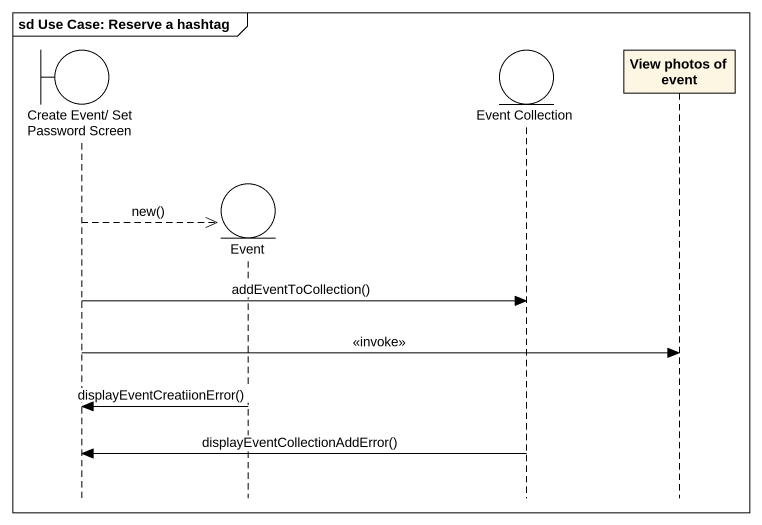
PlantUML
@startuml
mainframe sd Use Case: Reserve a hashtag
hide footbox
boundary "Create Event/ Set Password Screen" as Create_Event_Set_Password
entity Event
entity "Event Collection" as Event_Collection
participant "View photos of event" as View_photos_of_event

Create_Event_Set_Password -->> Event ** : new()
Create_Event_Set_Password -> Event_Collection : addEventToCollection()
Create_Event_Set_Password -> View_photos_of_event : <<invoke>>
Event -> Create_Event_Set_Password : displayEventCreatiionError()
Event_Collection -> Create_Event_Set_Password : displayEventCollectionAddError()
@enduml
